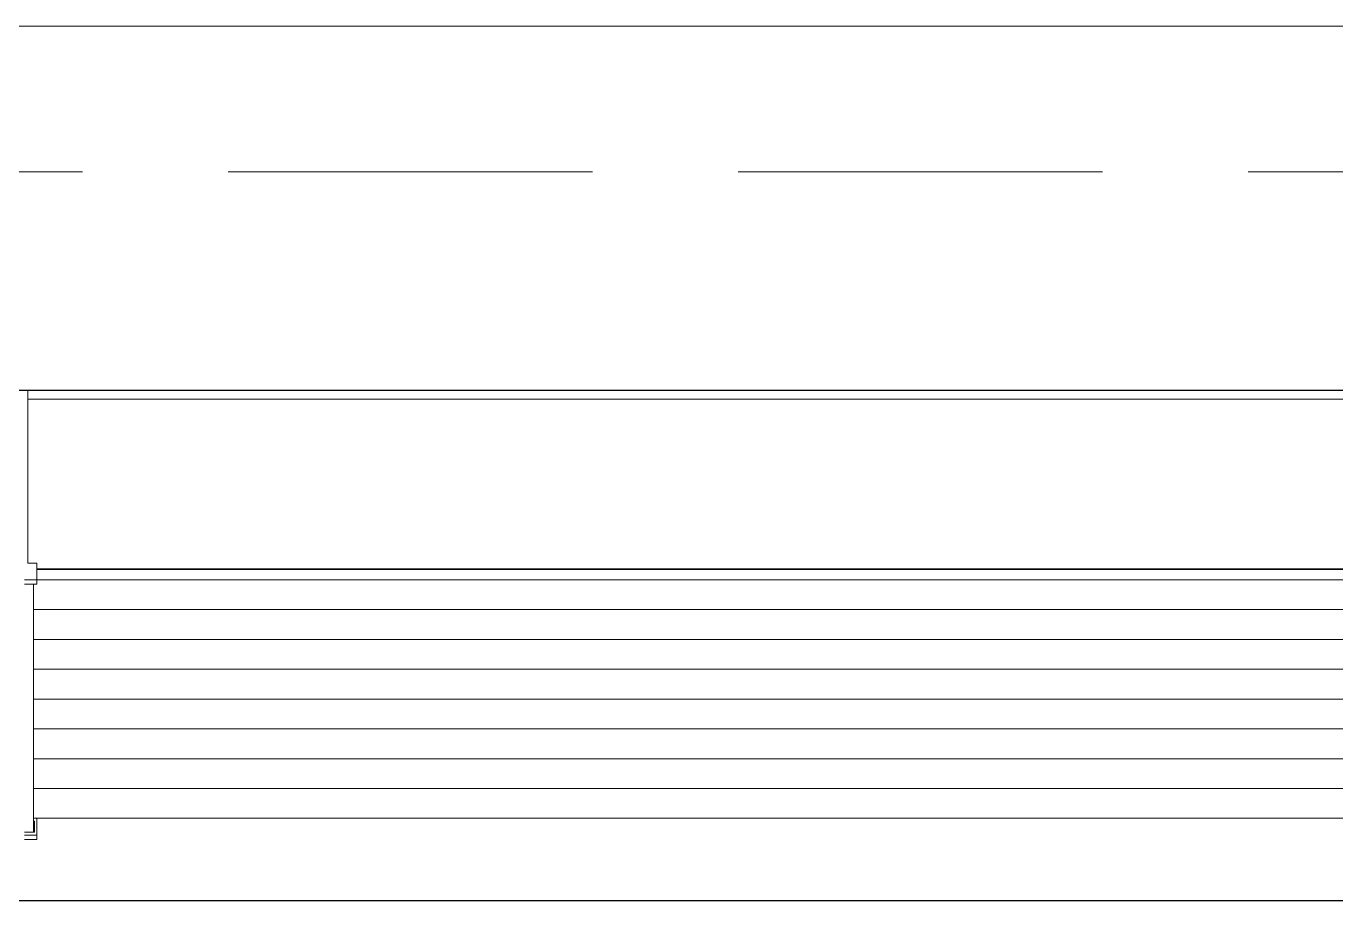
# Model space of a CAD drawing. Extents: x 27938 to 1507990, y 110129 to 923079.
# Drawn here: x 869778 to 870677, y 440432 to 441032 of the extents above; entities that cross this region are included whole.
import ezdxf

# ---------------------------------------------------------------- set-up
doc = ezdxf.new("R2010")
doc.units = 0
doc.header["$LTSCALE"] = 1000
doc.header["$MEASUREMENT"] = 0
doc.linetypes.add('DASH', pattern=[0.35, 0.25, -0.1])
for name, color, linetype, lineweight in [('平面-栏杆', 135, 'Continuous', 15), ('平面-看线', 45, 'Continuous', 15), ('平面-空调预留孔', 173, 'Continuous', 15)]:
    doc.layers.add(name, color=color, linetype=linetype, lineweight=lineweight)
doc.layers.add('看线', color=251, linetype='Continuous')

# ---------------------------------------------------------------- blocks, each defined once
blk = doc.blocks.new('gdgdgdrgdfsfs')
at = {"layer": '平面-空调预留孔'}
for p, q in [((701373.32, 763967.56), (701455.02, 763967.56)), ((701455.02, 763967.56), (701455.02, 763849.22)), ((703030.02, 763961.62), (701455.02, 763961.62)), ((701455.02, 763849.22), (701461.18, 763849.22)), ((701461.18, 763849.22), (701461.18, 763834.7)), ((703023.86, 763845.19), (701461.18, 763845.19)), ((703023.86, 763844.89), (701461.18, 763844.89)), ((701461.18, 763837.76), (701452.7, 763837.76)), ((703023.86, 763837.79), (701461.18, 763837.79)), ((701452.7, 763834.7), (701461.18, 763834.7)), ((701458.87, 763834.7), (701458.87, 763664.59)), ((703026.17, 763817.33), (701458.87, 763817.33)), ((703026.17, 763796.87), (701458.87, 763796.87)), ((703026.17, 763776.42), (701458.87, 763776.42)), ((703026.17, 763755.96), (701458.87, 763755.96)), ((703026.17, 763735.5), (701458.87, 763735.5)), ((703026.17, 763715.04), (701458.87, 763715.04)), ((703026.17, 763694.59), (701458.87, 763694.59)), ((701458.87, 763674.13), (701461.18, 763674.13)), ((703026.17, 763674.13), (701458.87, 763674.13)), ((701461.18, 763659.61), (701461.18, 763674.13)), ((701452.7, 763664.59), (701459.64, 763664.59)), ((701459.64, 763672.22), (701458.87, 763672.22)), ((701459.64, 763669.66), (701458.87, 763669.66)), ((701459.64, 763664.59), (701459.64, 763672.22)), ((701461.18, 763662.68), (701452.7, 763662.68)), ((701452.7, 763659.61), (701461.18, 763659.61))]:
    blk.add_line(p, q, dxfattribs=at)

msp = doc.modelspace()

# ---------------------------------------------------------------- linework, layer by layer
at = {"layer": '平面-栏杆', "color": 8}
msp.add_lwpolyline([(869566.58, 441032.09), (874216.58, 441032.09)], dxfattribs=at)
at = {"layer": '平面-看线', "color": 8, "linetype": 'DASH'}
msp.add_lwpolyline([(869566.58, 440932.09), (874216.58, 440932.09)], dxfattribs=at)
at = {"layer": '看线', "color": 8, "ltscale": 0.5}
for points in [[(874216.58, 440782.09), (869566.58, 440782.09)], [(871566.58, 440782.09), (871566.58, 440432.09), (869566.58, 440432.09), (869566.58, 440782.09)]]:
    msp.add_lwpolyline(points, dxfattribs=at)

# ---------------------------------------------------------------- block references
at = {"layer": '平面-空调预留孔', "color": 8}
msp.add_blockref('gdgdgdrgdfsfs', (168324.06, -323185.47), dxfattribs=at)

doc.saveas('drawing.dxf')
